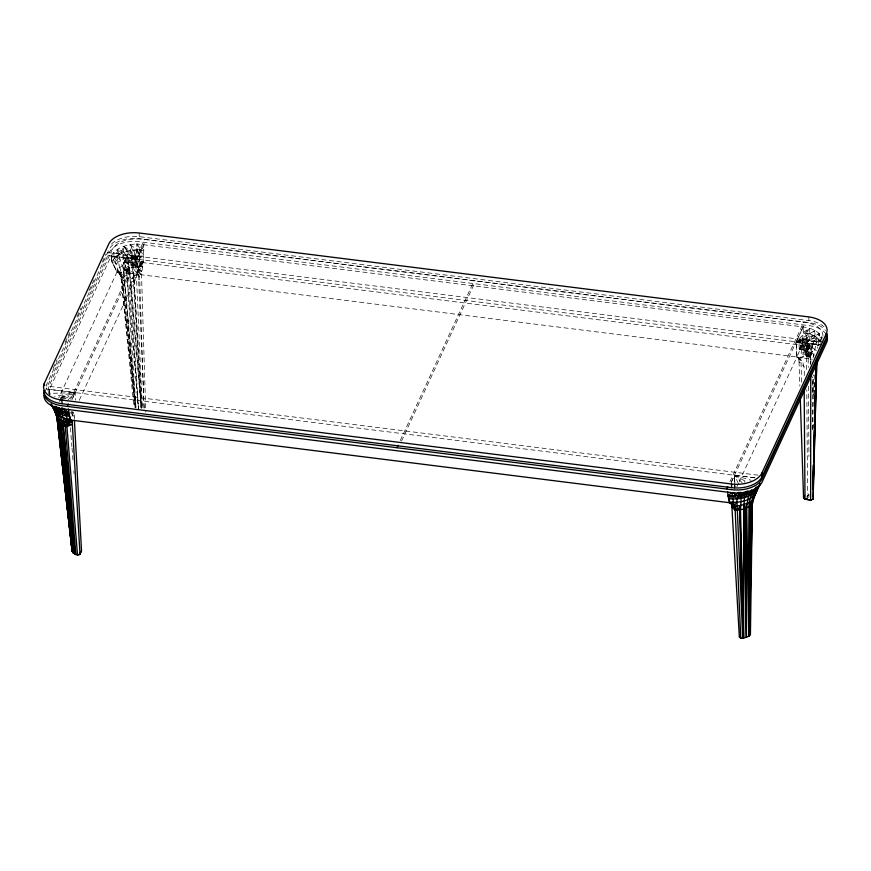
<?xml version="1.0" encoding="UTF-8"?>
<svg xmlns="http://www.w3.org/2000/svg" width="871" height="871" viewBox="0 0 871 871"><rect width="100%" height="100%" fill="white"/><g stroke="black" fill="none" stroke-linecap="round" stroke-linejoin="round"><path stroke-width="0.65" stroke-dasharray="4.36 3.27" d="M79.272 400.225L137.52 274.267L136.899 243.913L803.138 326.919C810.28 327.932 818.152 330.479 821.941 337.131L821.897 339.331M144.227 407.987L138.304 272.285L139.393 255.845L140.569 249.585L136.899 243.913C127.362 244.49 116.3 247.124 111.14 255.976L49.462 389.326L48.526 393.409L75.167 392.636L71.977 399.549M734.471 489.295L734.493 475.25L755.081 477.841M801.625 382.119L800.874 357.72L806.535 356.021L810.346 357.502L810.335 364.296C808.985 352.646 815.43 341.922 815.049 330.468L796.192 341.813L796.845 356.914C804.924 360.496 804.684 369.783 804.085 377.252M135.386 407.345L124.368 281.279L123.355 277.925L116.692 271.284C121.929 262.922 134.003 259.939 143.073 262.639L802.409 345.33C809.714 352.222 805.25 363.675 806.655 372.233M810.781 363.174L811.249 352.613L801.483 349.717L803.269 332.493L809.54 328.193C810.836 341.345 807.373 354.159 808.332 367.399M805.653 354.682C804.63 351.089 807.188 339.309 812.436 344.372L812.697 350.588L810.117 356.402L808.059 357.066L806.339 356.206L805.653 354.682L807.907 349.815L808.136 343.914M810.117 356.402L810.182 349.238L808.136 347.91L805.893 348.781M812.36 429.599L812.817 376.773M74.416 419.278L74.939 412.353M814.2 394.628L814.396 379.734M739.163 481.805L796.889 357.088L796.214 341.9L819.284 333.517L819.219 339.069L817.205 348.204M49.364 395.619L49.44 389.413L75.189 392.549L75.505 400.192M812.806 429.316L813.634 374.911M813.209 428.38L813.296 424.319M813.928 394.574L814.352 374.29M812.208 393.039L812.578 376.784M141.102 407.987L131.129 282.095L131.663 278.872L133.894 276.172L137.52 274.3L136.867 259.188L143.791 244.228L143.073 262.639L141.538 275.105L145.762 412.005M821.919 345.047L796.192 341.813L809.54 328.193L806.524 333.038L805.969 345.047L801.483 349.717L800.874 357.72L806.535 354.236L808.266 356.587L811.249 352.613L815.245 355.782M131.782 265.742L132.686 262.879L132.185 255.573L131.325 258.121L131.532 265.459L140.155 266.787C143.965 257.108 137.901 251.218 140.155 266.787M799.48 349.413L800.384 346.549L799.883 339.244L799.012 341.78L799.23 349.129L807.853 350.458C811.663 340.768 805.599 334.889 807.853 350.458M806.535 354.236L800.961 353.996L805.806 350.49L805.969 345.047L802.441 344.404L802.768 338.754L806.481 333.528L814.951 336.544L820.613 341.247L818.021 345.678L810.182 340.528L802.768 338.754M49.299 393.452L49.44 389.413L50.039 394.813M117.857 272.307C117.846 265.524 113.361 259.286 113.807 252.209L136.867 259.188L129.997 244.62L137.139 249.552L143.933 249.868L136.899 243.913L137.15 250.053L139.393 255.845L143.443 256.139L143.073 262.639L137.531 274.289L116.986 272.013L111.717 261.463L111.14 255.976L136.867 259.188L123.573 246.341L121.123 253.123L123.802 258.687L126.937 274.594L138.445 408.945L128.353 274.038L129.246 268.344L127.068 250.99L123.573 246.341L123.802 258.687L118.01 262.171L114.537 266.537L116.692 271.284L120.786 274.735L116.975 272.024L58.727 397.971M119.86 267.299L122.223 277.435L135.168 407.835L121.134 278.459L119.61 273.973C120.296 266.461 117.988 258.524 113.807 252.209M802.441 344.404L796.867 356.979L137.531 274.289L138.631 274.594L139.404 276.292L139.73 279.221L144.009 408.543M135.843 407.356L123.922 276.183L121.265 272.405L120.819 276.771L124.368 281.279L121.134 278.459L128.353 274.038L138.304 272.285L141.538 275.105L138.282 270.5L136.268 272.383L142.289 408.085L133.611 272.699L129.997 244.62L133.699 249.781L135.277 255.954L136.268 272.383L138.576 268.714L135.985 267.114L129.246 268.344L123.519 270.805L119.61 273.973L123.355 277.925L120.819 276.771L122.223 277.435L135.778 407.345L124.368 275.9C123.998 266.472 118.151 258.306 118.053 248.921L136.867 259.188M813.1 357.894L817.314 337.48L819.284 333.517L820.613 341.247M128.32 270.576C128.592 267.724 128.734 261.409 124.172 262.519L123.159 264.163L124.063 270.435L126.208 271.632L127.874 271.186C130.933 268.29 133.111 256.923 126.426 257.642L123.377 263.184M823.008 336.239C822.953 327.071 812.197 323.239 804.673 322.216L141.788 239.144C131.325 238.273 117.781 239.917 111.967 249.944L48.896 386.376L48.003 390.208L48.602 393.213M61.46 397.601L62.483 395.957L63.637 395.793L65.412 396.534L66.24 398.014M123.159 264.163L125.631 258.306M114.537 266.537L111.717 261.452L116.268 256.052L118.053 248.921L121.123 253.123L127.068 250.99L137.139 249.552M816.388 350.73L812.099 347.333L805.969 345.047L805.033 348.65L801.483 349.717M71.988 412.462L72.489 413.355L73.055 411.918L70.66 411.624M143.922 250.369L137.15 250.053L135.277 255.954L123.802 258.687L118.652 254.974L114.493 258.208L111.88 261.899L115.941 264.272L111.14 255.976L114.351 257.751M821.135 339.57L821.941 337.131L796.192 341.813L803.116 326.854L803.28 332.559M121.265 272.405L120.307 275.269L123.355 277.925M71.966 416.327L74.177 411.417M59.435 401.498L61.689 396.621M60.23 400.834L62.483 395.957M61.384 400.66L63.681 395.793M62.342 400.9L64.596 396.022M64.28 398.972L65.412 396.534M731.302 482.175L734.493 475.25L751.15 480.313M53.109 368.335L57.094 359.712M65.064 342.455L69.626 332.602M77.029 316.587L81.025 307.964M88.994 290.707L94.122 279.624M102.103 262.367L106.088 253.744M44.791 391.885L109.169 252.655A24.78 14.219 -2.5 0 1 139.523 241.724L809.126 325.634A24.78 14.219 -2.5 0 1 826.612 335.193M124.172 262.519L126.426 257.642M125.38 262.356L127.623 257.478M126.295 262.585L128.549 257.718M123.649 269.4L125.903 264.534L125.413 259.286M127.101 263.096L129.354 258.219M124.063 270.435L126.317 265.568L125.903 264.534M127.678 263.793L129.931 258.927M127.928 264.577L130.182 259.71M124.999 271.251L127.253 266.384L126.317 265.568M126.208 271.632L128.505 266.766L130.574 265.709M127.144 271.556L129.398 266.689M127.874 271.186L130.683 264.947M70.627 399.201L144.542 239.329M71.868 399.843L144.673 242.378M400.268 440.508L474.183 280.636M401.52 441.151L474.325 283.685M729.92 481.815L803.835 321.954M731.172 482.458L803.977 324.992M736.877 486.737L738.597 483.035M805.697 349.511L808.658 343.348M807.177 347.91L809.431 343.043M808.136 347.91L810.389 343.043M805.827 355.477L807.907 349.815M809.322 348.367L811.565 343.501M806.339 356.206L808.593 351.34L808.081 350.61M810.182 349.238L812.436 344.372M807.101 356.762L809.355 351.895L808.593 351.34L800.961 353.996M810.487 350.294L812.741 345.417M808.005 357.066L810.313 352.2L812.371 351.536M809.246 357.001L811.5 352.124M810.444 355.466L812.697 350.588M131.848 255.965L140.808 256.912M132.109 265.372L140.492 266.395M799.807 349.042L808.19 350.066M806.633 339.45L809.551 334.312M138.282 270.5L141.635 271.371L139.197 266.962L143.073 262.639L141.461 263.826L142.158 267.092L135.985 267.114M815.975 343.686L819.11 339.527M805.806 350.49L809.224 346.027M744.193 482.218L744.716 481.652M813.329 341.955L817.205 337.948M68.047 399.909L75.167 392.636L54.579 396.403M814.951 336.544L810.182 340.528L815.049 330.468L809.605 333.822L803.269 332.493M807.09 495.915L809.203 494.358L807.559 493.813L806.786 389.794M818.021 345.678L820.787 343.729M807.112 496.644L808.996 495.349M116.268 256.052L121.123 253.123M65.183 398.657L75.167 392.636L59.37 398.33M809.605 333.822L815.049 336.064L819.284 333.517M806.938 496.47L808.941 495.283M118.652 254.974L127.144 251.479L137.15 250.053M806.786 497.722L809.29 496.851M133.894 276.172L138.631 274.594M131.663 278.872L139.404 276.292M131.129 282.095L139.73 279.221M805.969 345.047L802.409 345.264L803.879 346.832M139.393 255.845L135.277 255.954L130.389 250.761M796.192 341.813L822.834 341.062M142.158 267.092L140.133 265.328L139.414 261.518L143.105 261.79M128.462 266.755L127.253 266.384M111.412 244.087A24.78 14.219 -2.5 0 1 139.284 236.662L808.909 320.572A24.78 14.219 -2.5 0 1 823.933 326.767M107.699 252.514L823.803 342.249M799.545 339.636L808.506 340.583M132.555 256.727L140.928 257.772M800.253 340.387L808.626 341.443M131.532 256.891L139.904 257.936M799.23 340.561L807.602 341.606M131.325 258.121L139.687 259.166M799.012 341.78L807.384 342.836M107.83 255.551L818.653 344.622M796.225 341.998L819.382 344.905M131.26 259.318L139.632 260.375M798.957 342.989L807.33 344.045M132.708 261.997L141.08 263.042M800.405 345.667L808.778 346.712M132.686 262.879L141.048 263.935M800.384 346.549L808.745 347.605M132.566 263.837L140.928 264.882M800.264 347.507L808.626 348.552M131.412 264.599L140.743 265.753M799.11 348.269L808.43 349.413M131.532 265.459L139.904 266.504M799.23 349.129L807.602 350.175M758.151 475.185L46 385.951L109.038 249.618A24.78 14.219 -2.5 0 1 139.393 238.687L808.985 322.597A24.78 14.219 -2.5 0 1 825.447 330.425M46.13 388.989L755.636 477.896M70.355 412.647L72.75 412.919M796.889 357.088L812.316 359.255M810.259 352.189L809.355 351.895M803.247 332.994L806.481 333.528M796.845 356.914L800.689 359.734M745.086 481.042L734.493 475.25L734.993 486.573M123.573 246.341L130.323 250.26M815.049 336.064L820.732 340.801M138.576 268.714L141.635 271.371M120.786 274.735L118.783 272.982L117.977 269.226L119.61 273.973M116.398 256.52L120.655 260.287M797.956 357.219L798.729 358.906L803.182 363.011M798.729 358.906L799.055 361.846L803.998 366.408M742.092 482.61L734.493 475.25L737.933 482.556M70.867 413.192L74.438 416.795M139.414 261.518L141.461 263.826M114.493 258.208L118.01 262.171M127.144 251.479L131.227 256.488M136.268 272.383L132.534 267.56L141.276 408.216L129.246 268.344M135.647 261.627L139.197 266.962M124.074 252.438L127.362 257.402M140.569 250.086L143.443 256.139M806.306 352.385L808.266 356.587M126.208 269.433L128.353 274.038M111.14 255.965L111.717 261.452M121.134 278.459L134.003 407.454M70.399 427.694L71.912 446.638M72.021 447.988L72.99 460.171M73.85 470.993L74.057 473.693M123.519 270.805L123.922 276.183M126.937 274.594L135.974 407.345M129.833 273.559L138.5 408.924M813.503 354.094L813.645 356.435M133.611 272.699L141.287 408.216M808.756 316.913L808.909 320.572M734.503 475.359L735.113 489.186M139.131 233.003L139.284 236.662M799.055 361.846L799.861 386.093M808.462 386.299L808.941 456.535"/><path stroke-width="1.31" d="M746.284 491.255L744.77 494.369L743.638 509.1L746.425 637.365L749.398 635.786L752.337 504.189L754.667 494.63L760.133 483.982L757.378 487.978L750.65 492.583L741.493 495.436L731.313 496.111L728.809 498.713L729.637 502.632L730.747 502.709L731.52 504.178L731.901 506.9L739.337 636.832L740.753 638.291L746.425 637.365L746.534 508.065L748.45 496.154L751.586 490.003M800.264 398.221L803.563 497.907L805.011 499.29L810.651 500.063L810.749 375.412M728.809 498.713C739.806 499.845 753.905 497.395 758.891 486.17C753.186 489.35 748.429 498.539 749.55 506.476L748.755 636.233L746.534 508.065L752.337 504.189L750.421 634.817L749.398 635.786L751.248 505.224L752.784 496.546L756.235 486.954M813.079 482.643L813.296 465.038M813.089 488.087L813.579 465.136M813.95 447.585L814.331 430.045M814.821 407.095L815.082 394.944M815.692 366.593L815.746 363.893M813.068 489.382L813.623 464.896M813.96 449.937L814.418 429.545M814.821 411.863L815.191 395.543M815.681 373.779L815.898 364.263M807.003 498.648L804.586 498.876L810.651 500.063L813.122 499.192L816.693 362.009M813.1 489.393L813.732 464.94M813.95 456.785L814.657 429.621M814.831 422.827L815.539 395.663M815.681 390.23L816.345 364.416L817.085 361.378M813.089 496.731L813.884 465.637M813.95 462.937L816.824 361.781M746.534 508.065L743.638 509.1L743.66 638.073L740.492 509.851L741.439 492.474M77.541 555.186L66.784 425.146L67.241 422.587L68.929 420.693L71.422 420.094L72.195 421.553L80.012 554.261L77.541 555.186L73.306 553.02L72.043 550.908L56.735 415.391L72.217 551.452L58.836 421.88C45.88 385.439 49.386 416.382 69.484 416.088L70.301 420.018L729.637 502.73L727.96 495.828L731.313 496.111L732.859 499.007L735.168 510.373L740.753 638.291M752.871 500.858L751.782 500.749L749.528 502.36L749.104 506.748L748.755 636.233L751.248 505.224L752.5 502.578L751.782 500.749L753.437 499.029L757.716 488.293M61.928 407.595L62.07 414.313L65.205 426.071L75.897 554.642L63.115 425.157L60.556 416.534L55.025 406.169M740.078 492.148L736.975 498.887L736.997 502.24L742.691 638.203L739.86 509.96L740.524 505.605L749.528 502.36M753.219 491.211L748.45 496.154L747.83 490.776M754.134 497.156L755.963 492.561C751.488 500.302 741.515 502.306 733.24 502.349L732.794 504.886L733.85 506.116L740.524 505.605L737.204 510.275L735.168 510.373L731.901 506.9L737.204 510.275L743.638 509.1M760.002 484.287L756.311 490.558L757.487 487.608M746.425 637.365L745.119 508.62L746.85 503.721M749.55 506.476L751.782 500.749M757.716 488.391L755.734 493.334L760.307 483.459M80.012 554.261L81.526 550.908L74.405 420.519M44.508 385.603L44.399 383.164L108.777 243.934A24.78 14.219 -2.5 0 1 139.131 233.003L808.756 316.913A24.78 14.219 -2.5 0 1 826.231 333.833L826.394 337.491L762.016 476.72A24.78 14.219 -2.5 0 1 731.662 487.651L62.037 403.73A24.78 14.219 -2.5 0 1 43.713 390.524M67.285 406.409L68.406 404.013M396.936 447.716L398.047 445.321M726.588 489.023L727.699 486.628M762.016 476.72L761.853 473.073L826.231 333.833M804.575 495.762L803.563 497.907L805.011 499.29M733.186 492.659L731.313 496.111M732.859 499.007L734.721 496.143L734.591 493.193M754.253 492.659L757.378 487.978M81.526 550.908L78.88 554.685L80.001 554.217M54.753 410.165L57.693 420.116L72.217 551.452L57.051 417.067L58.836 421.88L65.205 426.071L66.882 423.785L72.195 421.553L67.241 422.587C57.595 421.64 55.592 411.896 51.498 405.048M744.89 497.439L747.797 493.759M751.597 494.543L755.473 489.665M735.037 508.882L731.52 504.178L733.85 506.116L736.997 502.24M727.655 491.56L727.906 495.588L731.27 495.784L741.515 495.098L744.204 492.115M741.025 498.354L744.727 494.706M734.71 495.817L738.51 492.409M741.493 495.436L736.975 498.887L734.721 496.143M731.651 492.681L727.971 495.915M733.24 502.349L729.637 502.632L731.346 503.699L733.24 502.349L729.539 502.077M56.277 411.145L52.619 406.289L54.535 407.878L58.139 414.944L60.502 423.502L75.156 554.304L61.797 420.551L65.205 426.071L72.195 421.553M63.431 417.83L67.241 422.587L71.422 420.094L68.929 420.693C64.672 417.067 57.551 416.969 54.982 411.134M731.52 504.178L734.612 507.455L737.073 506.051M753.306 490.852L747.851 493.411L741.515 495.098M68.929 420.693L70.311 420.018L68.33 408.935M71.422 420.094L67.894 421.564L65.325 412.331L62.984 408.303M810.64 500.008L811.772 499.671M66.784 425.146L72.576 424.275L66.936 426.638L65.205 426.071M804.586 498.876L806.982 499.137M44.399 383.164A24.78 14.219 -2.5 0 0 61.874 400.083L731.509 483.993A24.78 14.219 -2.5 0 0 761.853 473.073M52.772 406.659L59.489 410.872L68.635 413.202M67.241 422.587L66.686 418.82L70.213 419.463M54.535 407.878L62.233 411.548L68.58 412.876L64.715 409.109M66.686 418.82L70.301 420.018M729.637 502.632L732.794 504.886L730.747 502.709L731.346 503.699M65.39 412.669L69.484 416.088M64.476 421.771L66.882 423.785M56.92 409.653L62.07 414.313L57.845 407.269M739.337 636.832L739.98 637.528M62.331 411.885L65.63 415.391M734.612 507.455L737.204 510.275M54.666 408.238L58.923 412.887M730.747 502.709L733.85 506.116M59.272 407.78L62.233 411.548M50.845 404.122L54.231 409.163L52.826 406.986M53.229 406.855L54.34 409.022M743.812 504.821L745.119 508.62M57.802 417.383L59.609 422.718L73.306 553.02L60.502 423.502M56.005 413.562L57.54 419.757L55.973 411.624M752.784 496.546L753.437 499.029M58.836 421.88L73.306 553.02M63.115 425.157L75.156 554.304M56.55 406.659L56.8 409.294M813.057 498.092L813.122 499.192M71.977 549.797L72.043 550.908M816.345 364.416L816.421 365.591M731.509 483.993L731.662 487.651M61.874 400.083L62.037 403.73M739.86 509.96L743.66 638.073M59.555 419.071L59.609 422.718M804.173 389.446L805 499.225M43.811 392.549A24.78 14.219 -2.5 0 0 62.135 405.766L731.738 489.676A24.78 14.219 -2.5 0 0 762.092 478.745L826.47 339.516A24.78 14.219 -2.5 0 0 827.319 335.814M43.942 395.597A24.78 14.219 -2.5 0 0 62.277 408.804L731.869 492.714A24.78 14.219 -2.5 0 0 762.223 481.794L826.601 342.553A24.78 14.219 -2.5 0 0 827.08 336.391M827.243 333.778A24.78 14.219 -2.5 0 1 826.394 337.491"/></g></svg>
